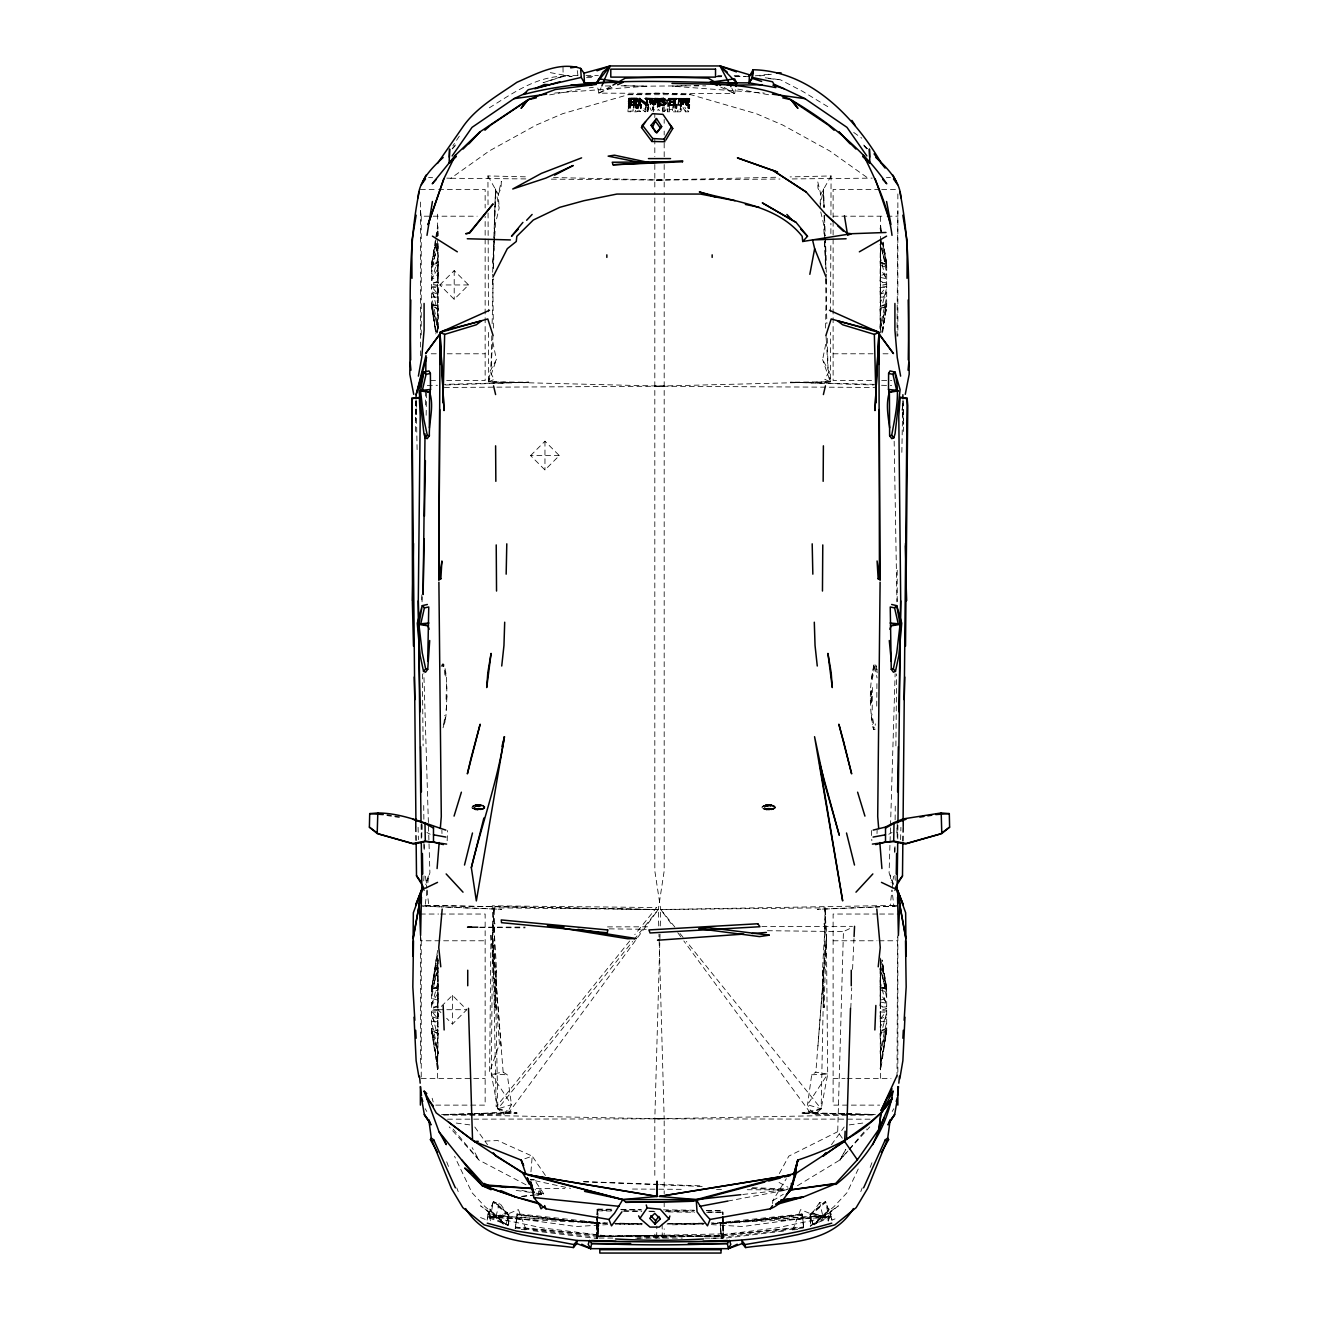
<?xml version="1.0" encoding="UTF-8"?>
<svg xmlns="http://www.w3.org/2000/svg" width="1319" height="1319" viewBox="0 0 1319 1319"><rect width="100%" height="100%" fill="white"/><g stroke="black" fill="none" stroke-linecap="round" stroke-linejoin="round"><path stroke-width="0.75" stroke-dasharray="5 3.75" d="M826.024 335.603L826.337 341.225L822.611 359.576L829.041 371.48L830.311 381.801L790.312 382.246L818.209 382.889L830.311 381.801L830.492 332.404M830.574 311.812L830.838 241.822M830.871 233.578L830.904 223.29M830.937 215.046L831.069 175.938L790.081 176.911M825.084 907.835L826.403 937.281L824.012 1007.535C819.478 974.56 825.925 940.612 825.084 907.835L826.403 937.281L827.705 1074.095L821.16 1108.867L814.944 1114.374L810.311 1110.186L807.525 1104.695L811.696 1074.787L815.851 1072.199L827.705 1074.095L807.525 1104.695L821.16 1108.867L825.084 907.835L660.72 909.533L654.818 870.903L654.818 192.492M493.916 907.835L492.597 937.281L494.988 1007.535C499.522 974.56 493.075 940.612 493.916 907.835L497.84 1108.867L511.475 1104.695L491.295 1074.095L503.149 1072.199L507.304 1074.787L511.475 1104.695L508.689 1110.186L504.056 1114.374L497.84 1108.867L491.295 1074.095L492.597 937.281L493.916 907.835L658.28 909.533L664.182 870.903L664.182 192.492M894.793 852.766L894.876 844.556M895.123 819.89L895.271 805.497M895.881 745.878L896.623 673.943M902.872 841.126L903.02 826.799M425.377 404.966L425.559 390.539M871.397 830.525L871.843 840.747M897.761 838.917L897.926 824.556M656.697 1237.502L656.846 1225.978M880.597 242.432L880.103 275.605L886.698 273.841L880.977 242.432M880.367 243.999L880.103 262.267L886.698 264.443L886.698 306.041L882.444 333.905M880.449 962.474L880.103 986.843L886.698 989.019L886.698 1030.617L880.63 1070.418L880.103 968.13M880.63 965.063L880.103 1000.181L886.698 998.434L880.63 965.063L880.103 968.459M437.826 328.761L438.139 309.009L431.544 306.041L431.544 264.443L437.628 225.813L438.139 229.028M896.92 832.948L897.052 824.738M903.02 841.027L903.235 826.667M415.469 431.461L415.996 400.844M422.064 601.843L422.179 595.677M426.152 415.271L426.565 390.539M680.934 108.521L680.241 109.873L680.274 108.207M901.85 452.368L902.79 400.894M870.985 703.291L871.232 690.81M415.98 400.646L415.567 420.382L416.722 404.949M628.025 109.609L627.992 111.736L636.483 111.868L635.379 110.285M437.628 311.333L438.139 287.344L431.544 287.707L437.628 311.333L438.139 309.091M437.628 1035.926L438.139 1011.937L431.544 1012.283L437.628 1035.926L438.139 1033.667M613.5 1236.661L597.243 1236.744L598.15 1209.078L612.445 1209.243M880.63 258.755L880.103 282.662L886.698 282.266L880.63 258.755L880.103 263.009M880.63 983.331L880.103 1007.238L886.698 1006.859L880.63 983.331L880.103 987.601M612.791 1238.079L596.435 1238.079L596.93 1216.662M596.979 1214.717L597.523 1210.397L611.884 1210.611M894.859 851.629L895.057 843.402M491.806 335.817L490.981 368.446L492.976 335.603M492.119 323.584L493.257 278.721M493.52 268.532L495.548 189.013L499.176 208.006L495.449 223.669L494.724 237.552M900.597 839.659L900.91 827.31M660.028 934.165L654.818 1118.825L654.818 1177.916M660.258 925.954L660.72 909.533L895.7 905.395L890.193 905.724L891.974 889.995M842.33 1138.215L837.713 1131.686L843.435 931.593L852.701 927.208M877.02 833.575L877.102 830.212M492.663 284.179L492.844 278.095M493.158 267.971L495.548 189.013L492.663 272.275M890.473 827.821L889.088 872.865L892.765 883.136M890.523 825.645L895.139 673.729M446.102 699.317L446.168 694.338M446.91 696.91L445.888 716.514L442.64 729.473M533.321 1230.825L597.639 1238.607L598.678 1223.735L517.196 1214.733L515.218 1228.632L517.328 1213.76L598.842 1222.581L597.804 1236.051L721.196 1236.051L803.568 1227.099L802.381 1214.008L720.158 1222.581L721.196 1236.051M494.988 1007.535L496.406 970.059M824.045 923.432L826.403 937.281L815.851 1072.199M638.281 110.169L637.357 111.736M596.435 1238.079L597.293 1216.332M597.375 1214.354L597.523 1210.397M850.771 1008.277L851.711 987.799M852.569 969.35L853.987 938.617M872.205 709.968L872.42 683.786M876.921 683.621L876.706 709.803M493.388 328.101L492.663 274.253M772.621 1203.571L772.786 1200.686L786.338 1178.691M423.729 880.845L424.075 875.354M437.628 293.956L438.139 285.926L431.544 286.421L437.628 293.956L438.139 290.971M437.628 1018.532L438.139 1010.502L431.544 1010.997L437.628 1018.532L438.139 1015.548M662.748 110.565L663.012 106.641M820.088 204.082L820.748 194.305L817.698 181.544L817.945 188.155L820.748 194.305L831.069 175.938M508.227 1225.236L508.953 1214.667L493.57 1201.378L508.986 1214.321L506.232 1223.933L508.227 1225.236L490.14 1218.278L488.145 1216.217L493.372 1201.576L490.14 1218.278M826.403 937.281L817.945 1045.934M444.915 722.466L445.525 713.942M669.59 106.015L669.211 111.109L672.41 111.109L672.641 110.038L672.608 109.032L668.881 110.021M871.134 702.813L871.331 692.228M446.185 709.968L446.679 703.983M530.947 1171.833L532.216 1156.12L497.791 1140.572L482.16 1141.166M648.239 106.625L647.794 111.736L648.239 106.526L647.794 111.736L645.073 111.769L643.012 110.136M597.639 1238.607L598.842 1224.081L516.487 1214.98M678.114 110.054L677.125 111.868L680.67 111.769L680.95 108.389M648.239 106.344L647.794 111.324L646.673 106.493M492.663 262.349L494.526 241.525M597.804 1236.051L515.432 1227.099L517.328 1213.76M653.284 110.071L653.614 106.575M646.92 111.01L647.25 107.779M674.883 110.071L676.218 111.868L667.398 111.752L667.628 109.625L668.98 110.681M680.241 109.873L680.571 106.592M443.827 724.494L444.816 715.31M652.476 110.071L652.856 106.575M437.628 331.316L438.139 326.601L431.544 297.088L438.139 297.088M437.628 1055.892L438.139 1051.194L431.544 1021.664L438.139 1021.681M645.073 111.769L645.65 106.608L645.486 109.658L643.936 108.653M892.188 888.033L893.524 876.228M426.944 890.605L425.114 906.219L422.509 906.021L501.715 909.319L441.552 907.01M427.851 882.807L428.757 875.008L425.443 884.439M871.727 678.279L874.134 664.1L875.536 664.1L876.212 666.672M488.508 332.404L488.689 381.801L528.688 382.246L500.791 382.889L488.689 381.801L489.959 371.48L496.389 359.576L492.663 341.225M688.798 111.785L685.517 111.818L685.962 108.389M515.432 1227.099L597.837 1234.963M645.486 109.658L645.947 106.476M657.917 110.598L658.115 109.345L659.681 110.433M872.123 679.73L874.81 666.672L874.134 664.1C869.172 685.319 869.122 708.171 873.607 729.473L875.008 729.473L875.288 723.851M897.002 336.312L897.86 210.479M897.002 1077.293L897.579 936.968M667.398 111.752L667.925 108.339M437.628 1069.61L438.139 1066.263L431.544 1029.76L438.139 1030.733L431.544 1028.49L438.139 1053.634L431.544 1028.49M438.139 958.897L437.628 1070.418L431.544 1030.617L431.544 989.019L437.628 950.307M438.139 988.096L431.544 989.052L436.985 954.461M447.157 840.747L447.603 830.525M880.103 229.028L880.63 225.813M480.512 1217.536L487.09 1220.124L488.591 1211.188L491.064 1220.8M503.149 1072.199L492.597 937.281L494.955 923.432M662.88 1238.277L663.408 1235.211L609.774 1236.299L542.769 1227.973L499.588 1218.97L484.897 1206.506L471.938 1192.64L454.544 1156.301M882.197 332.174L886.698 306.041L880.103 308.728M880.103 1068.819L886.698 1030.617L880.103 1033.305M871.265 701.411L871.397 694.338M881.966 332.932L886.698 306.041L880.103 309.009L880.433 328.761M436.193 238.673L431.544 264.443L438.139 263.52M436.556 236.695L437.628 230.743M437.793 962.474L438.139 986.843L431.544 989.019L437.628 955.319M881.933 331.547L886.698 305.184L880.103 306.14L886.698 303.898L880.63 328.332M436.919 244.411L431.544 273.841L438.139 275.605L437.875 243.999M437.628 965.063L431.544 998.434L438.139 1000.181L437.628 965.063L438.139 968.459M828.546 1221.097L830.409 1211.188L831.91 1220.124L838.488 1217.536M597.804 88.043L598.81 93.154L734.65 93.583L735.672 88.241M819.824 208.006L823.452 189.013L824.177 207.347M662.995 107.647L662.336 111.093L664.232 109.147L663.49 106.79M435.814 243.158L431.544 264.443L438.139 262.267M437.364 235.409L438.139 231.534M438.139 986.596L431.544 989.019L437.76 958.056M901.932 410.176L903.614 402.246M537.954 1195.674L539.52 1188.287L541.548 1195.509M880.63 278.606L880.103 280.898L886.698 284.294L880.103 285.3M880.63 1003.182L880.103 1005.474L886.698 1008.87L880.103 1009.876M436.391 243.273L431.544 264.476L438.139 262.003M431.544 989.052L438.139 960.15M680.67 111.769L680.851 111.027A18.977 14.146 0.2 0 0 681.89 109.065M496.01 1216.58L499.357 1202.516L493.322 1202.318L508.689 1215.442L505.935 1224.609L493.421 1214.865L508.722 1226.357L508.639 1215.788L499.357 1202.516M886.698 1028.49L880.103 1053.634L886.698 1028.49L880.103 1030.733L886.698 1029.76L880.103 1066.263L880.63 1069.61M437.628 258.755L431.544 282.266L438.139 282.662L437.628 258.755L438.139 263.009M437.628 983.331L431.544 1006.859L438.139 1007.238L437.628 983.331L438.139 987.601M880.63 311.333L886.698 287.707L880.103 287.344L880.63 311.333L880.103 309.091M827.936 1220.8L830.409 1211.188L831.25 1216.81L781.425 1220.306M880.63 1035.926L886.698 1012.283L880.103 1011.937L880.63 1035.926L880.103 1033.667M886.698 303.898L880.103 329.058L880.63 225.73L881.537 231.534L880.63 225.73L880.531 231.814L880.63 214.156M431.544 267.378L438.139 244.378L431.544 267.378L438.139 265.284M431.544 991.954L438.139 968.97L431.544 991.954L438.139 989.86M487.09 1220.124L487.997 1216.893L496.092 1216.893L489.794 1209.028L504.946 1224.79M880.63 300.864L880.103 302.595L886.698 291.961L880.103 294.203M880.63 1025.44L880.103 1027.171L886.698 1016.553L880.103 1018.779M871.101 690.299L871.364 699.317M444.404 387.456L664.182 386.203L488.689 381.801L496.389 359.576M493.57 1201.378L488.145 1216.217L506.232 1223.933M426.235 883.136L429.912 872.865L423.861 673.729M792.735 1230.132L800.584 1209.622L819.214 1217.239L816.527 1223.834M860.779 1191.618L862.23 1187.891M870.161 1167.364L872.321 1161.775M478.813 805.414L483.908 806.074L479.737 806.305L475.664 804.804L474.345 807.047L480.957 804.804L484.914 806.882A6.925 2.259 0 0 0 483.908 806.074L477.099 805.002L472.713 806.074A6.925 2.259 0 0 0 472.713 808.547L479.737 810.014L484.914 807.739A6.925 2.259 0 0 1 483.908 808.547L474.856 809.52L472.202 806.255L475.664 804.804L480.957 804.804L483.496 805.546L472.713 806.074L479.242 804.887L483.496 806.601L484.419 808.366M775.325 807.739L772.67 809.536L767.279 810.014L763.536 809.075L762.596 807.492L765.251 805.101L773.89 805.546L768.713 804.524L763.107 806.074A6.925 2.259 0 0 0 763.107 808.547L767.493 809.635L774.319 808.547A6.925 2.259 0 0 0 774.319 806.074L767.493 805.249L764.74 807.047L771.351 804.804L775.325 806.882M611.983 87.285L598.81 93.154L601.085 87.713M858.257 1168.98L847.062 1192.64L834.103 1206.506L819.412 1218.97L776.231 1227.973L709.226 1236.299L654.818 1236.233L654.818 1230.66M459.309 136.187L452.879 145.848M653.119 111.818L654.372 109.428M479.242 804.887L476.884 806.305L474.856 805.81M477.099 809.388L474.345 807.574C477.758 809.157 480.149 811.515 478.302 808.25L483.908 808.547L476.884 810.014L483.496 809.075L472.713 808.547L478.302 809.833M769.208 805.414L774.319 806.074L770.148 806.305L767.279 804.606L770.148 804.606L767.279 806.305L763.107 806.074L765.251 805.81M768.713 809.833L765.251 808.811L764.74 807.574C768.153 809.157 770.56 811.515 768.713 808.25L774.319 808.547L767.279 810.014L773.89 809.075L767.493 809.388L762.596 807.129L763.536 805.546L768.713 804.788M829.041 371.48L824.837 379.41L830.311 381.801L822.611 359.576M441.107 666.507L442.376 664.1L443.58 664.1L444.783 666.672L446.449 677.323L446.976 696.976M442.31 666.507L443.58 664.1L445.344 678.279M779.315 1173.58L788.828 1156.12L837.713 1131.686M797.451 1185.732L839.741 1160.093L845.825 1149.377L839.972 1160.093L847.903 1150.778M892.205 1111.472L893.804 1108.702M819.643 1202.516L810.361 1215.788L810.278 1226.357L825.579 1214.865L813.065 1224.609L810.311 1215.442L825.678 1202.318L819.643 1202.516L822.99 1216.58M831.465 1144.744L844.193 1127.02M658.742 925.954L658.28 909.533L423.3 905.395L658.28 909.533L508.689 1112.807L474.115 1113.681M652.872 109.114L653.894 107.762L652.443 107.812L653.202 109.065M831.91 1220.124L831.003 1216.893L822.908 1216.893L829.206 1209.028L814.054 1224.79M629.658 941.024L496.175 1106.872L492.251 905.823L656.615 907.538L634.802 934.643M497.84 1108.867L517.032 1113.071L508.689 1112.807L497.84 1108.867L632.609 941.42M633.895 939.837L658.28 909.533M880.63 293.956L886.698 286.421L880.103 285.926L880.63 293.956L880.103 290.971M482.062 805.447L475.664 804.804M880.63 1018.532L886.698 1010.997L880.103 1010.502L880.63 1018.532L880.103 1015.548M474.56 809.174L478.302 808.25L478.813 809.8M768.202 809.8L763.107 808.547L768.713 808.25L769.208 809.8M849.222 1149.228L866.402 1129.048M452.137 148.75L456.061 144.216M452.335 148.899L455.055 145.881M839.741 1160.093L847.936 1151.025M849.288 1149.525L869.782 1126.888M828.86 1218.278L830.855 1216.217L825.43 1201.378L810.014 1214.321L812.768 1223.933L810.773 1225.236L810.047 1214.667L825.628 1201.576L828.86 1218.278L810.773 1225.236M439.837 284.953L454.198 270.593L468.558 284.953L454.198 299.314L439.837 284.953L468.558 284.953M530.601 455.599L544.961 441.222L559.322 455.599L544.961 469.96L530.601 455.599L559.322 455.599M440.925 1012.58L438.056 1009.711L452.417 995.35L466.778 1009.711L452.417 1024.072L446.679 1018.334M478.302 805.068L476.884 806.305L479.737 806.305L478.302 805.447M478.813 809.207L479.737 808.316L478.302 809.174M771.351 806.107L768.713 805.068L767.279 806.305L770.148 806.305L768.713 805.447M769.208 809.207L770.148 808.316L768.713 809.174M814.285 1224.856L838.439 1205.813L822.908 1216.893M446.795 178.131L450.851 178.263L489.333 150.91L536.19 125.074L562.702 113.681L628.157 94.688L664.182 93.055M489.316 107.828C514.394 92.215 540.196 73.501 571.341 76.551M772.786 1200.686L783.354 1194.272M479.242 809.734L483.496 808.019L484.419 806.255M769.636 805.348L771.351 804.804M769.636 809.734L773.89 808.019L774.814 806.255M598.81 93.154L611.159 86.164M888.792 834.251L892.089 832.47M475.664 806.107L477.379 805.348M471.691 807.739L475.664 809.817L480.957 808.514M766.059 806.107L767.773 805.348M766.059 809.817L771.351 808.514M488.689 381.801L494.163 379.41L489.959 371.48M812.768 1223.933L830.855 1216.217L825.43 1201.378M723.059 1216.712L723.224 1233.842L597.243 1236.744L597.078 1209.507L598.15 1209.078M767.493 805.002L764.971 805.447L768.202 804.821M821.16 1108.867L810.311 1112.807L801.968 1113.071L821.16 1108.867L686.391 941.42M524.863 1158.758L532.216 1156.12L545.555 1175.674M662.567 111.917L665.683 110.582L666.392 107.35M479.621 805.118L480.957 804.804M474.461 1113.747L506.611 1112.032M549.611 94.886L581.151 89.115M727.758 1201.081L785.481 1190.216M477.099 805.002L474.56 805.447L472.202 808.366M479.242 809.272L482.062 809.174M769.636 809.272L772.456 809.174M589.23 87.878L593.286 87.268M759.728 75.974L771.368 74.243M554.788 93.039L647.019 86.164L698.674 85.735M849.222 1124.893L862.741 1123.063M897.2 905.807L875.404 907.109M801.672 1213.76L803.782 1228.632L802.513 1214.98L720.158 1224.081L721.361 1238.607L785.679 1230.825M793.725 1229.852L797.748 1229.357M755.243 75.843L769.142 74.21M521.714 1196.349L541.581 1194.124L535.646 1193.019M721.361 1238.607L721.312 1237.238L803.683 1227.956M742.828 1194.453L787.41 1189.54M721.163 1234.963L803.568 1227.099M521.813 1196.432L533.948 1195.278M535.976 1195.08L544.071 1194.289L534.92 1180.604M474.856 805.101L477.379 804.887M765.251 805.101L768.713 805.068M713.233 1223.752L821.49 1215.838L831.25 1216.81A2185.55 2182.071 0 0 1 711.32 1222.944M896.491 906.021L893.886 906.219L892.056 890.605M723.488 1222.631L821.49 1215.838L821.918 1217.322L811.498 1212.804L821.49 1215.838L742.679 1226.538L711.287 1224.609M607.713 1224.609L576.321 1226.538L497.51 1215.838L487.75 1216.81L488.591 1211.188L490.454 1221.097M873.343 907.208L817.285 909.319L894.463 906.104M811.696 1074.787L827.705 1074.095M427.323 385.61L437.463 385.28M445.575 385L528.688 382.246L444.421 384.357M686.012 85.719L671.981 86.164L764.212 93.039M472.416 1113.813L443.728 1114.703L468.13 1114.225M792.257 178.922L872.205 178.131M886.384 177.702L890.424 177.57M635.758 1238.112L686.605 1236.612M688.633 1236.562L723.208 1235.54L723.026 1216.514M830.311 381.801L654.818 386.203L874.596 387.456M441.568 1114.506L472.087 1113.747M629.872 111.126L633.12 111.06L633.087 109.015M775.737 177.257L654.818 180.126L779.941 179.038M470.158 1114.176L517.032 1113.071L503.133 1112.84M873.326 1114.687L654.818 1118.825L871.546 1119.188M844.539 1113.747L801.968 1113.071L844.77 1114.077M605.322 85.982L611.241 85.9M621.117 85.784L647.019 86.164L622.387 85.768M443.613 1115L504.056 1114.374M769.636 804.887L772.456 805.447M475.664 809.817L477.808 809.8M711.007 1238.228L723.208 1238.112L723.208 1235.54M586.526 77.656L594.754 77.607M716.332 76.766L722.499 76.733M734.864 76.65L745.169 76.568M635.857 1236.579L723.224 1236.183L723.224 1233.842M880.103 297.088L886.698 297.088L880.103 326.601L880.63 331.316M479.885 927.175L525.176 927.076M607.515 926.894L648.684 926.795M761.904 926.532L852.486 926.334M880.103 1021.681L886.698 1021.664L880.103 1051.194L880.63 1055.892M447.454 1119.188L664.182 1118.825L664.182 1193.613M615.561 1224.114L641.875 1224.081M609.774 1236.299L664.182 1236.233L664.182 1228.813M577.771 75.381L565.422 75.381L543.082 82.685L563.147 76.551L562.982 66.049M586.015 75.381L598.348 75.381M717.701 75.381L721.823 75.381M734.155 75.381L740.338 75.381M587.697 76.551L595.875 76.551M716.563 76.551L722.697 76.551M734.98 76.551L749.291 76.551M628.157 94.688L690.843 94.688L756.298 113.681L782.81 125.074L829.667 150.91L868.149 178.263M420.382 189.458L436.573 189.458M438.6 189.458L485.145 189.458L485.145 207.99M879.658 189.458L833.113 189.458L833.113 217.553M881.686 189.458L897.86 189.458M420.382 210.479L421.239 216.201L431.231 216.201M433.226 216.201L477.148 216.201M833.113 216.201L885.033 216.201M887.027 216.201L897.002 216.201M431.231 353.789L437.216 353.789M447.207 353.789L485.145 353.789M833.113 353.789L873.046 353.789M883.021 353.789L889.022 353.789M430.505 380.548L436.573 380.548M446.696 380.548L485.145 380.548L485.145 216.201M871.562 380.548L833.113 380.548L833.113 237.816M881.686 380.548L891.792 380.548M420.382 914.034L438.6 914.034M440.612 914.034L485.145 914.034L485.145 1105.124L434.545 1105.124M877.63 914.034L833.113 914.034L833.113 1105.124L849.304 1105.124M879.658 914.034L897.86 914.034M420.662 936.968L421.239 940.777L485.145 940.777M833.113 940.777L877.036 940.777M879.031 940.777L897.002 940.777M438.056 1009.711L466.778 1009.711M421.239 1078.381L485.145 1078.381M833.113 1078.381L845.083 1078.381M847.078 1078.381L891.017 1078.381M851.316 1105.124L879.658 1105.124M595.512 1222.631L497.51 1215.838L507.502 1212.804L497.082 1217.322L497.51 1215.838L606.212 1223.389M614.407 1223.389L641.05 1223.389M667.694 1223.389L704.593 1223.389M712.788 1223.389L723.043 1223.389M637.324 1238.079L682.319 1238.096M704.808 1238.112L723.208 1238.112L722.746 1216.233M667.002 1224.065L703.439 1224.114M597.556 1235.821L723.224 1236.183L722.796 1216.481M536.239 1188.485L564.911 1188.65M632.51 1189.046L683.72 1189.342M716.497 1189.54L722.647 1189.573M747.23 1189.722L786.157 1189.952M450.851 178.263L526.743 178.922M551.358 179.137L664.182 180.126L553.502 177.504M814.944 1114.374L873.376 1114.984M479.852 927.356L525.044 927.884M609.263 928.856L646.244 929.301M767.427 930.703L843.435 931.593M620.606 1209.342L641.018 1209.589M663.473 1209.853L694.091 1210.215M706.341 1210.364L722.68 1210.562L722.763 1214.502M597.078 1209.507L613.335 1209.688M621.447 1209.787L641.759 1210.034M666.128 1210.331L694.569 1210.661M706.753 1210.809L723.01 1211.007L723.043 1214.815M693.942 85.735L705.78 85.883M624.2 1210.793L640.605 1211.04M648.816 1211.172L657.01 1211.287M665.221 1211.403L693.942 1211.831M708.303 1212.046L722.664 1212.26M611.291 1211.04L597.062 1210.826L597.078 1214.881M623.475 1211.221L641.743 1211.501M649.871 1211.617L655.972 1211.699M668.156 1211.897L694.552 1212.276M706.737 1212.458L722.993 1212.705M443.629 1114.637L664.182 1118.825L658.972 934.165M709.226 1236.299L655.592 1235.211L656.12 1238.277M488.03 204.758L487.931 175.938L528.919 176.911M846.798 1114.126L873.293 1114.753M874.579 384.357L790.312 382.246L873.425 385M844.885 1113.681L810.311 1112.807L683.836 940.942M846.913 1113.747L875.387 1114.456M428.576 177.57L432.616 177.702M846.584 1113.813L873.211 1114.637M881.537 385.28L891.677 385.61M583.773 1181.626L657.802 1184.281M659.863 1184.363L703.043 1185.913M752.391 1187.694L791.466 1189.095M595.957 1223.389L605.767 1223.752M583.526 1181.791L704.28 1186.572M751.352 1188.435L786.157 1189.804M491.295 1074.095L507.304 1074.787M654.818 93.055L690.843 94.688M534.03 1179.862L530.304 1179.697L570.517 1188.353M637.159 111.505L640.49 111.258M439.491 906.911L421.8 905.807M766.059 804.804L767.773 804.887M537.575 1220.306L487.75 1216.81A2185.55 2182.071 0 0 0 607.68 1222.944M765.251 809.52L767.773 809.734M474.856 809.52L477.379 809.734M768.713 78.563L780.37 79.783L802.677 91.39L829.684 107.828M515.317 1227.956L597.688 1237.238M521.252 1229.357L525.275 1229.852M765.284 77.788L780.37 79.783M478.302 804.788L476.884 804.606L477.808 804.821M456.259 1123.063L469.778 1124.893M516.174 1190.414L534.096 1192.904M536.091 1193.184L544.071 1194.289L535.036 1189.54M880.103 263.52L886.698 264.476L883.351 243.158M880.103 988.096L886.698 989.052L882.147 959.985M737.849 89.115L769.389 94.886M438.139 285.3L431.544 284.294L438.139 280.898L437.628 278.606M438.139 1009.876L431.544 1008.87L438.139 1005.474L437.628 1003.182M550.32 72.644L572.281 76.634M764.971 809.174L767.493 809.388M521.763 1190.447L533.667 1192.656M812.389 1112.032L815.867 1112.84M770.016 809.503L771.351 809.817M479.621 809.503L480.957 809.817M683.011 107.482L685.517 111.818M766.059 808.514L768.713 809.553M475.664 808.514L478.302 809.553M688.617 111.34L687.578 110.351M880.103 265.284L886.698 267.378L880.103 244.378L886.698 267.378M880.103 989.86L886.698 991.954L880.103 968.97L886.698 991.954M770.016 805.118L773.89 806.601L774.814 808.366M438.139 294.203L431.544 291.961L438.139 302.595L437.628 300.864M438.139 1018.779L431.544 1016.553L438.139 1027.171L437.628 1025.44M431.544 303.898L438.139 329.058L431.544 303.898L438.139 306.14L431.544 305.184L436.671 333.575M802.513 1214.98L720.322 1223.735L721.312 1237.238M880.103 262.003L886.698 264.443L883.186 242.102M880.103 986.596L886.698 989.019L882.213 960.562M438.139 308.728L431.544 306.041L435.798 333.905M438.139 1033.305L431.544 1030.617L438.139 1068.819M479.242 805.348L480.957 806.107M720.669 87.103L734.65 93.583L731.897 88.406M526.001 1184.792L479.028 1160.093L449.218 1126.888M779.051 1182.451L787.905 1187.199M426.911 832.47L430.208 834.251M769.208 804.821L768.713 806.371L768.202 805.414M478.813 804.821L478.302 806.371L477.808 805.414M724.082 87.417L734.65 93.583M853.706 132.444L861.785 138.165M496.092 1216.893L480.561 1205.813L504.715 1224.856M768.202 809.207L767.279 808.316L767.773 809.272M477.808 809.207L476.884 808.316L477.379 809.272M639.435 110.582L640.523 111.67M863.945 145.881L866.665 148.899M453.109 1129.048L479.028 1160.093L472.153 1147.596M674.85 927.076L660.72 909.533L672.888 926.053M679.977 933.456L685.105 939.837M677.752 932.665L682.615 939.276M474.807 1127.02L487.535 1144.744M425.196 1108.702L426.795 1111.472M487.931 175.938L498.252 194.305L499.176 208.006M684.907 107.284L685.6 108.636M649.954 107.762L651.405 110.664M442.376 664.1L443.58 666.672M502.473 1223.834L499.786 1217.239L518.416 1209.622L526.265 1230.132M446.679 1161.775L448.839 1167.364M456.77 1187.891L458.221 1191.618M893.557 884.439L890.243 875.008L891.149 882.807M432.154 1098.249L433.176 1101.909M872.931 726.901L873.607 729.473L874.316 727.066L871.843 713.942M876.97 669.739L875.536 664.1L874.81 666.507L877.069 677.933M820.748 211.914L823.551 223.669L824.161 235.573M880.993 239.431L886.698 264.476L882.774 242.63M880.103 960.15L886.698 989.052L882.048 963.249M415.386 402.246L417.068 410.176M882.427 243.158L886.698 264.443M880.498 958.056L886.698 989.019M436.276 332.932L431.544 306.041L436.061 332.174M577.26 70.583L578.019 75.941M425.476 876.228L426.812 888.033M427.026 889.995L428.807 905.724M876.789 669.079L877.151 672.756M871.43 715.31L872.354 724.494M824.474 241.525L826.337 272.275M492.597 937.281L501.055 1045.934M902.278 404.949L903.499 424.487M894.925 875.354L895.271 880.845M826.337 341.225L828.019 368.446L827.194 335.817M825.612 328.101L826.337 274.253M446.564 683.786L446.877 689.821M445.641 671.256L446.02 679.73M824.573 217.536L825.298 235.87M825.381 237.898L826.337 262.349M822.594 970.059L824.012 1007.535M824.243 215.327L824.87 235.573M824.919 237.601L825.842 267.971M826.156 278.095L826.337 284.179M441.898 830.212L441.98 833.575M824.128 215.525L824.754 239.992M824.804 242.02L825.48 268.532M825.743 278.721L826.881 323.584M418.09 827.31L418.403 839.659M423.943 843.402L424.141 851.629M903.02 400.646L903.433 420.382M903.004 400.844L903.531 431.461M894.167 441.206L896.936 601.843M416.21 400.894L417.15 452.368M421.948 824.738L422.08 832.948M662.122 1224.065L662.303 1237.502M437.776 235.87L437.628 225.73L438.139 235.606M415.765 826.667L415.98 841.027M421.074 824.556L421.239 838.917M422.377 673.943L423.119 745.878M423.729 805.497L423.877 819.89M424.124 844.556L424.207 852.766M415.98 826.799L416.128 841.126M488.063 212.986L488.426 311.812M597.078 1216.926L597.111 1237.222M897.86 193.942L897.86 336.114M897.86 935.814L897.86 1073.633M897.2 570.253L897.2 603.096M897.2 823.501L897.2 839.873M880.63 240.47L880.63 333.262M880.63 959.49L880.63 1080.426M833.113 221.279L833.113 234.996M664.182 106.691L664.182 111.983M664.182 119.468L664.182 123.277M664.182 131.092L664.182 135.033M664.182 142.93L664.182 156.664M664.182 164.496L664.182 190.431M664.182 1203.01L664.182 1206.753M654.818 113.747L654.818 117.556M654.818 138.99L654.818 156.664M654.818 164.496L654.818 190.431M544.961 441.222L544.961 469.96M454.198 270.593L454.198 299.314M452.417 995.35L452.417 1024.072M438.139 243.553L438.139 330.541M437.628 214.156L437.628 236.579M437.628 240.47L437.628 333.262M437.628 959.49L437.628 1080.426M421.8 594.885L421.8 603.096M421.8 823.501L421.8 839.873M421.239 216.201L421.239 336.312M421.239 940.777L421.239 1077.293M420.382 202.054L420.382 356.822M420.382 935.814L420.382 1065.851M703.192 1223.125A2185.55 2182.071 0 0 1 668.651 1223.537M642.221 1223.504A2185.55 2182.071 0 0 1 615.808 1223.125M802.381 1214.008A944.388 944.371 0 0 1 711.815 1223.422M703.637 1223.834A944.388 944.371 0 0 1 668.749 1224.823M642.04 1224.708A944.388 944.371 0 0 1 615.363 1223.834M607.185 1223.422A944.388 944.371 0 0 1 516.619 1214.008M490.948 935.27L489.629 1072.1L499.406 1043.923L490.948 935.27M438.139 1033.585L437.628 1065.208L431.544 1030.617L438.139 1033.585M501.302 181.544L501.055 188.155L498.252 194.305L501.302 181.544M880.63 269.142L880.103 277.369L886.698 278.754L880.63 269.142M880.63 993.718L880.103 1001.945L886.698 1003.33L880.63 993.718M886.698 1030.617L880.63 1065.208L880.103 1033.585L886.698 1030.617M437.628 269.142L431.544 278.754L438.139 277.369L437.628 269.142M437.628 993.718L431.544 1003.33L438.139 1001.945L437.628 993.718M534.426 1179.845L530.304 1179.697L534.409 1179.862M867.259 148.635L862.956 144.216L867.226 148.651M823.996 207.231L823.452 189.013L823.913 207.363"/><path stroke-width="1.5" d="M424.091 303.452L424.091 330.03L421.75 357.515L418.387 376.129M908.28 359.955C908.824 303.766 911.116 246.768 899.838 191.733M905.279 394.315L909.203 374.167L908.197 299.924M489.514 310.262L440.035 332.454L438.831 579.915L440.843 578.81L441.914 560.987L439.557 576.964L440.843 578.81M889.633 435.765L889.402 392.304L888.495 389.484L888.61 373.425L890.012 370.919L895.123 372.123L900.102 389.633L895.057 433.737L893.837 437.826L891.792 438.666L889.633 435.765L891.693 435.319L893.837 437.826M891.265 669.31L890.243 606.971L894.595 607.911L898.239 623.788L900.086 624.431L896.722 653.004L893.326 668.865L895.469 671.371L893.425 672.212L891.265 669.31L893.326 668.865M438.831 579.915L439.722 409.566M439.969 364.407L440.035 332.454L487.799 318.951L493.125 335.57M823.155 481.32L823.386 445.822M905.51 646.129L907.785 405.576L907.109 398.239L900.25 397.233L898.783 415.897L900.712 600.887L897.959 822.512M412.929 956.143L413.342 912.781L422.855 886.945L415.749 904.818L421.8 889.154M880.103 582.207L877.712 816.494L878.685 828.513M896.046 886.335L902.493 875.931L902.839 843.171M903.086 820.649L907.109 398.239M425.031 433.803L423.119 594.506L424.058 538.877M425.773 371.991L425.971 355.52L416.112 394.711L416.029 398.8M894.793 890.111L897.134 888.165L897.695 843.022M907.027 278.325L907.208 241.492L902.839 215.162M669.97 100.821L669.937 103.113C671.717 101.695 669.574 99.568 670.596 102.602M896.244 874.019L896.59 853.475M897.596 791.878L898.338 746.686M898.899 711.782L900.069 639.913M900.217 631.686L900.712 600.887M413.49 646.129L412.385 602.898L413.507 543.461M424.438 516.207L425.377 460.595M506.166 574.161L506.793 543.824M665.221 102.585L663.589 98.562L667.101 100.838L667.101 102.552C665.897 105.025 658.939 106.707 659.071 103.047L661.396 104.91L664.149 104.663L665.221 102.585L665.221 104.267L663.144 104.696L659.005 104.036L659.978 103.311L659.714 106.575M822.776 544.928L822.462 591.044M413.49 940.76L412.831 986.975L414.842 1020.296M636.83 101.843L637.11 98.579L636.022 99.106L635.923 104.877L629.163 104.877L628.586 108.306M676.581 98.661L668.749 98.694L668.156 100.425L676.581 98.661L675.328 99.238L675.064 107.878M442.953 402.74L444.651 334.383L440.035 332.454L444.025 410.473L440.035 332.454M681.296 105.124L682.121 98.727L680.901 99.172L680.571 106.592M904.158 699.664L904.735 677.01M429.334 427.851L429.598 392.304L430.505 389.484L430.39 373.425L428.988 370.919L423.877 372.123L418.898 389.633L423.943 433.737L425.163 437.826L427.208 438.666L429.367 435.765C428.774 421.355 434.446 406.367 429.598 392.304L420.547 390.886L423.877 372.123M427.702 661.396L428.757 606.971L424.405 607.911L420.761 623.788L418.914 624.431L422.278 653.004L425.674 668.865L423.531 671.371L425.575 672.212L427.735 669.31L429.714 640.506M496.538 591.044L496.224 544.928M634.142 103.459L634.076 104.877L634.142 98.562M949.614 827.161L941.799 833.509L906.301 843.5L893.705 841.11L894.018 822.611L903.218 818.901L941.189 812.966L949.301 813.625L949.614 827.161L940.315 834.02L905.147 844.028L893.425 841.637L885.511 842.017L875.602 844.605M410.803 299.924L409.797 374.167L413.721 394.315M504.699 622.205L503.957 645.502L501.731 666.013M651.685 103.014L651.965 98.81L653.169 98.727L645.403 98.546L653.169 98.727L649.987 99.172L649.492 102.536M449.317 157.159L449.598 148.981L449.119 163.292L456.193 156.582M668.156 100.425L668.749 98.694L672.179 98.876M668.469 104.185L668.502 103.311L669.97 104.745L676.598 104.992L668.436 104.926L669.722 104.316M825.678 1152.79L823.353 1156.005L846.485 1139.303L850.508 1008.293M650.465 104.382L650.992 101.002L654.999 100.722L655.362 104.316L655.823 98.859C661.808 98.76 651.965 98.364 655.823 98.859L653.779 104.828L649.954 98.892L651.965 99.073L653.779 104.828L654.999 100.722L657.983 98.579L657.736 101.843M874.86 1029.958L875.849 1005.474M630.367 104.003L630.729 100.772L630.977 105.569M825.875 335.57L831.201 318.951L878.965 332.454L874.975 410.473L878.965 332.454L829.486 310.262M652.592 104.382L652.74 100.953L651.932 99.716L650.992 101.002L651.932 99.716M676.383 108.29L676.532 104.712L675.114 104.992L675.394 103.393M673.613 100.376L673.696 104.992L673.646 98.711M790.246 1175.147L659.418 1196.415L696.218 1199.598L704.544 1213.348L710.034 1219.448L770.28 1208.814C786.042 1202.433 791.054 1187.298 796.363 1172.937L792.983 1174.487L796.115 1170.81L792.884 1184.396L789.718 1189.969L835.685 1183.456L857.366 1159.813L844.655 1141.463L845.116 1131.224M854.069 936.572L854.547 926.317M446.63 844.094L425.295 841.11L412.699 843.5L377.201 833.509L377.811 812.966L369.699 813.625L369.386 827.161L378.685 834.02L413.853 844.028L425.575 841.637L433.489 842.017L443.398 844.605M688.056 102.503L688.469 98.958L686.226 98.711L685.732 102.107L686.226 98.711L689.375 98.711L689.128 102.025M902.493 875.931L897.926 881.768M617.622 84.762L623.277 82.24L584.416 82.85L581.25 77.409L528.276 89.708L523.577 94.49C597.161 74.985 673.828 83.13 749.044 82.85L752.226 77.409L772.555 81.811L775.852 87.582L749.044 82.85L749.439 74.787L719.976 65.95L610.202 65.95L584.02 73.155L580.64 68.407C558.827 61.317 536.569 73.815 516.916 82.289C498.219 95.199 477.099 107.02 463.661 125.734L437.512 163.408M902.888 1038.251L903.317 1030.271M904.949 1017.213L902.872 1060.74L899.772 1078.909M412.534 600.887L411.891 398.239L415.914 820.649M630.63 103.03L635.989 101.645L634.109 101.612L633.582 105.586M687.067 104.58L687.479 99.156L689.375 98.711L689.013 101.959M675.394 101.711L670.876 101.744L669.937 103.113L670.316 100.903M670.003 102.519L670.349 98.628M636.747 108.24L637.011 104.613L630.449 104.844L629.13 103.228L628.586 106.41M663.16 98.941L662.88 102.536L663.589 98.562L659.022 99.354L658 105.85M689.062 108.29L689.326 104.795L686.424 104.959L683.836 98.661L688.205 103.723L687.99 107.845M640.787 108.273L639.303 98.529L646.409 103.278L647.299 98.793L646.409 103.278M879.031 364.407L878.965 332.454L874.349 334.383L842.726 324.787L837.351 320.814L876.756 331.053M437.084 868.561L439.178 842.528M440.315 828.513L441.288 816.494L438.897 582.207M636.747 107.845L637.011 104.613L635.923 104.877L637.011 104.613M680.637 102.536L680.901 99.172L678.213 98.694L680.901 99.172M640.77 108.059L641.05 104.877L639.253 104.316L637.687 108.174M676.268 107.911L676.532 104.712M749.044 82.85L752.226 78.365L753.083 69.742C810.212 70.88 854.316 116.929 881.488 163.408M749.439 74.787L749.291 76.551L753.083 69.742L752.226 78.365L761.624 81.432M835.916 1184.478C865.165 1161.462 887.341 1128.273 892.979 1091.176L888.066 1096.831M442.195 909.071L438.749 947.471L440.777 966.794M635.709 107.861L635.956 103.541M630.152 107.993L630.449 104.844M898.833 1083.163L899.476 1076.172M635.692 102.536L636.022 99.106L629.081 98.562L628.569 101.761M426.993 235.359L432.418 201.51M639.929 103.871L640.473 99.189M687.875 102.602L688.205 99.337L686.226 98.711M908.049 370.227L908.824 362.329M683.011 104.053L684.61 99.271L680.555 104.943L678.213 104.992L679.071 99.222L679.071 101.662M630.564 102.272L630.927 98.793L629.905 98.595L628.586 103.822M657.587 102.239L657.983 98.579M878.223 966.794L880.251 947.471L876.805 909.071M904.158 1020.296L906.169 986.975L905.51 940.76M418.074 197.817C418.881 180.95 431.461 168.255 443.168 157.472M897.53 1095.693L898.503 1086.642M628.8 106.361L629.081 98.562L629.806 99.716L630.927 98.793L630.482 102.519L630.927 98.793M655.362 104.349L655.741 100.854L650.927 100.788L652.311 100.178M661.94 101.25L658.263 101.283L657.653 106.773L658.263 101.283L661.973 101.53L658.296 101.497L661.94 101.25L659.055 100.871L659.022 99.354L660.737 100.92L659.022 99.354M684.182 101.893L684.545 98.661L683.242 104.053L683.803 100.706L681.939 101.975L681.247 105.009L680.868 101.744M688.963 108.059L689.326 104.795L686.424 104.959M669.838 102.734L670.233 99.222M416.161 215.162L411.792 241.492L411.973 278.325M656.45 102.321L656.846 98.612M862.807 156.582L869.88 163.292L869.402 148.981L869.683 157.159M897.266 1099.568L894.661 1114.571L888 1124.86L890.226 1119.567L887.72 1138L888.61 1139.616L881.405 1152.592M636.681 102.025L637.11 98.579L630.795 98.562L637.11 98.579M637.786 108.29L638.215 104.844L641.05 104.877M664.512 99.898L664.644 98.843L663.061 98.562M681.709 101.926L682.121 98.727L678.213 98.694M421.041 822.512L418.288 600.887L420.217 415.897L419.36 397.514L411.891 398.239M663.061 102.684L663.523 99.222L664.644 98.843M688.007 102.42L688.469 98.958M465.607 1208.583C488.162 1245.515 536.025 1242.086 573.402 1247.56L576.782 1243.57L577.194 1240.487L616.039 1241.377A1263.586 851.283 0 0 0 702.961 1241.377C746.472 1241.937 789.966 1235.178 831.728 1223.175M654.554 103.937L654.999 100.722L656.846 98.843L654.62 98.579M668.073 106.476L668.502 103.311L669.97 104.976M669.953 102.536L670.481 98.843L668.684 100.425M786.602 1194.618L791.466 1189.095L793.989 1176.466M687.018 102.552L687.479 99.156M638.594 103.393L639.303 98.529M633.615 107.845L634.109 104.646M658.593 106.196L659.071 103.047M658.296 105.685L659.055 100.871M680.769 106.608L681.939 101.975L683.341 100.706L684.347 101.547M683.324 101.893L683.836 98.661L682.813 101.728M633.549 102.453L634.109 99.073M501.929 746.62L504.435 736.694L476.34 900.91L471.345 867.622L483.875 818.027M655.032 1224.114L655.609 1220.718L658.824 1216.415L660.291 1219.02L655.032 1224.114L649.739 1218.294L654.785 1213.348L660.291 1219.02M576.782 1243.57L590.665 1248.664L591.588 1243.537L589.544 1240.404L588.192 1244.361L590.665 1248.664L728.335 1248.664L742.218 1243.57L745.598 1247.56C782.975 1242.086 830.838 1245.515 853.393 1208.583M421.8 890.259L413.127 938.617L419.986 900.745M420.712 896.755L421.8 890.787M809.833 274.319L814.647 248.664L812.537 239.926L802.727 241.492L802.166 236.282C777.419 205.17 734.996 201.889 699.317 191.947L716.233 197.207M657.637 104.564L658.263 101.283M504.435 736.694C497.461 781.326 482.029 823.897 471.345 867.622M736.002 86.46L736.678 82.916L734.65 78.876L710.199 82.24L717.19 85.488M673.036 107.944L673.646 104.762M652.542 127.267L656.499 118.529L661.66 126.575L656.813 132.922L655.576 132.131L651.141 125.256L656.499 118.529M630.07 104.036L630.729 100.772M573.402 1247.56L574.012 1244.575L577.194 1240.487L516.339 1231.006L487.272 1223.175M423.531 671.371L420.151 655.494L417.266 623.178L422.245 605.668L418.914 624.431L427.966 625.849L429.087 629.278M654.29 104.053L655.592 101.035M794.681 1174.487L797.814 1160.077C833.608 1148.107 870.985 1130.795 892.353 1098.249L878.817 1129.46L881.01 1112.906L892.353 1098.249L884.604 1107.465M790.328 1189.969L786.371 1194.618L791.466 1189.095L792.735 1183.291M794.846 1173.613L797.814 1160.077L794.269 1174.487L844.655 1141.463M891.693 435.319C895.469 414.512 900.795 392.782 894.546 372.123L895.123 372.123M682.484 161.759L682.681 160.852L613.088 164.776L612.23 162.237L682.484 161.759L613.088 164.776M424.454 372.123L426.037 374.365L422.393 390.243L420.547 390.886L423.91 419.458L427.307 435.319L425.163 437.826M823.386 394.562L825.447 385.84M464.502 865.033L472.482 832.998M654.142 104.069L654.999 100.722L654.916 102.635L653.532 102.684M419.162 191.733C407.884 246.768 410.176 303.766 410.72 359.955M671.47 126.739L664.034 139.187L664.891 141.743L651.883 141.479L652.674 138.528L642.435 125.157L652.41 113.698L662.929 114.341L672.739 128.52L665.864 140.078M793.758 1175.031L797.814 1160.077L793.626 1174.487M896.228 1101.431L897.332 1097.507M416.112 394.711L426.614 357.482M638.61 1215.854L639.946 1218.377L649.987 1227.082L659.187 1227.099L668.98 1219.003L669.854 1216.019M895.469 671.371L898.849 655.494L901.734 623.178L896.755 605.668L891.644 604.465M454.066 816.115L461.386 792.191M889.913 629.278L891.034 625.849L900.086 624.431L896.755 605.668M443.778 178.955L428.032 224.56L443.778 178.955L455.484 155.114L479.902 131.916L528.045 99.733L555.365 89.478L596.435 84.416M884.307 1105.569L885.577 1101.909M660.704 100.228L661.198 98.81L663.589 98.562L660.77 98.595L663.523 99.222M710.034 1219.448L707.495 1225.879L697.042 1211.782L696.218 1199.598L796.363 1172.937M888.61 1139.616L886.698 1141.281L867.556 1188.534L856.146 1207.66L834.894 1224.856L797.962 1234.6L766.323 1240.998L744.988 1244.575L741.806 1240.487L742.218 1243.57M651.883 141.479L641.496 127.498L642.435 125.157M601.86 85.9L610.202 65.95L597.062 70.797M872.766 1144.628L884.208 1117.787M863.632 1187.809L885.23 1139.913L887.72 1138M897.2 1075.183L880.977 1110.598L892.04 1088.785M422.575 182.253L425.988 175.147M663.276 104.976L664.149 104.663M596.782 82.916L602.816 72.215L610.202 65.95L596.782 82.916L598.81 78.876L623.277 82.24M492.91 277.089L507.32 248.664L516.273 241.492L516.834 236.282L533.338 219.993L559.751 207.33L583.971 200.702L616.913 194.058L700.455 194.058L735.029 200.702M881.751 1112.906L892.979 1091.176M437.595 1152.592L430.39 1139.616L431.28 1138L428.774 1119.567L431 1124.86L424.339 1114.571L421.734 1099.568M530.7 1181.676L533.799 1197.537L538.779 1203.703L545.967 1208.814L608.966 1219.448L614.456 1213.348L622.782 1199.598L657.34 1196.415L657.027 1181.164L656.648 1196.415L528.029 1174.833L657.34 1196.415M728.335 1248.664L730.808 1244.361L729.456 1240.404L727.412 1243.537L728.335 1248.664L737.255 1244.229M949.301 813.625L935.732 814.581M770.28 1208.814L772.489 1205.566M639.946 1218.377L647.151 1207.94L646.244 1204.989M452.153 155.955L472.021 127.366L513.998 98.661L526.149 92.907M889.665 427.851C888.066 416.243 885.709 403.663 889.402 392.304L898.453 390.886L896.607 390.243L892.963 374.365L894.546 372.123M894.595 607.911L896.178 605.668M889.435 1122.007L894.661 1114.571L889.583 1121.809M879.278 409.566L880.169 579.915L878.157 578.81L879.443 576.964L878.965 332.454M857.366 1159.813L879.048 1129.048L881.01 1112.906L870.474 1122.024L846.485 1139.303M421.42 184.627L425.526 178.939M641.496 127.498L645.601 121.826M440.134 333.625L425.542 353.591L441.041 332.652M786.816 1194.618L790.246 1189.969L835.57 1183.803L803.255 1197.025L776.33 1204.494M884.835 1107.795L892.353 1098.249M455.484 155.114L432.253 183.786L436.325 179.335M522.901 222.4L511.492 236.299L518.367 229.028M660.77 99.337L659.879 98.843M621.958 1211.782L611.488 1225.879L608.966 1219.448M661.66 126.575L656.516 132.51L651.141 125.256M469.003 143.771L479.902 131.916L463.101 149.031M802.727 241.492L807.508 236.299L796.099 222.4L762.431 202.945L796.099 222.4M855.982 892.172L872.848 873.936M750.478 75.265L752.836 72.726M526.627 220.289L532.118 214.453M449.119 163.292L456.11 156.17M687.463 100.706L688.205 99.337L688.205 103.723L686.012 104.102L688.155 102.964L687.463 100.706L688.205 101.86L686.012 104.102M574.012 1244.575L521.038 1234.6L484.106 1224.856L462.854 1207.66L451.444 1188.534L432.302 1141.281L433.77 1139.913L431.28 1138M543.461 1206.654L541.054 1208.814L538.779 1203.703M484.914 130.235L490.734 125.041L528.655 99.568L536.272 97.87M660.143 103.904L659.203 104.646L661.264 104.366M663.144 104.696L664.463 103.723M859.345 251.83L886.582 236.134M612.906 85.158L625.255 78.167A917.793 768.367 0 0 1 708.221 78.167L720.553 85.356M885.511 828.052L892.089 824.49M426.795 1093.533L424.124 1091.176L436.226 1112.906L474.345 1141.463L522.637 1172.937L622.782 1199.598L625.915 1202.334L693.085 1201.246L764.855 1182.022M873.162 830.096L885.511 827.062L894.018 822.611M554.59 175.163L573.188 165.518L545.885 178.081L512.745 188.996L541.367 173.399L581.597 157.868M437.529 882.378L425.41 888.165L421.866 888.165L421.305 843.022M775.621 1204.066L781.92 1201.048M893.721 823.6L906.021 819.28M847.622 235.26L851.233 233.727L885.989 232.474M444.651 334.383L476.274 324.787L481.649 320.814L442.244 331.053M559.899 81.811L534.822 88.802L544.351 84.515L548.473 84.581M768.779 1181.016L780.551 1177.999M784.459 1176.993L790.345 1175.493M422.245 605.668L427.356 604.465M888.94 392.106L896.607 390.243L888.495 389.484M890.572 625.651L898.239 623.788L890.111 623.03M426.037 374.365L430.39 373.425M778.358 1202.334L803.255 1197.025L780.766 1200.125M648.371 104.679L645.848 104.877L648.371 104.679L645.848 104.877L640.259 100.409L639.303 100.442L639.253 104.316L640.127 98.513M872.37 844.094L893.705 841.11M649.987 99.172L651.965 99.073M699.894 1206.324L727.758 1201.081M634.109 101.612L631.372 102.107L635.956 102.288M873.096 837.07L885.511 834.795M412.385 398.651L419.36 397.514M659.418 1196.415L790.642 1175.147M919.887 817.088L923.861 816.461M927.818 815.834L931.775 815.208M570.665 67.863L576.749 67.005M781.359 1200.125L803.255 1197.025M513.998 98.661L546.627 94.16M777.089 73.27L781.062 72.792M668.436 104.926L669.97 104.745M740.8 1194.684L696.218 1199.598L622.782 1199.598L584.581 1191.37M430.505 389.484L422.393 390.243L430.06 392.106M428.889 623.03L420.761 623.788L428.428 625.651M743.801 934.083L657.538 940.249L659.137 940.249M752.226 933.489L766.388 932.467M448.526 1122.024L474.345 1141.463L478.253 1141.314M702.961 1241.377L727.412 1240.487M846.122 238.755L812.537 239.926L851.233 233.727L846.732 233.1L826.073 214.717L806.255 192.079L773.115 170.481L737.403 157.868L777.633 172.13L773.115 170.481L806.255 192.079M625.915 1202.334L693.085 1201.246M727.412 85.273L762.316 84.713M477.824 927.191L467.536 927.208L471.641 927.257M648.453 158.593L670.547 158.593M897.134 888.165L893.59 888.165L881.471 882.378M630.68 1243.537L591.588 1243.537L618.017 1244.279A1207.413 981.254 0 0 0 700.983 1244.279L727.412 1243.537L688.32 1243.537M648.767 98.81L645.403 98.546M654.653 98.81L656.846 98.843M571.045 84.944L591.588 85.273M671.981 83.41C711.914 84.531 753.99 81.976 790.955 99.733C827.903 121.595 862.214 148.074 886.747 183.786L882.675 179.335M710.199 82.24L736.678 82.916L719.976 65.95L736.464 71.902M467.272 238.755L510.387 239.926M670.893 102.074L673.613 101.761M591.588 1240.487L616.039 1241.377M647.151 1207.94L660.275 1209.259L668.98 1219.003M652.674 138.528L664.034 139.187M533.799 1197.537L619.106 1206.324M772.373 94.16L805.002 98.661L846.979 127.366L866.847 155.955M470.899 1173.135L464.684 1168.04L482.309 1185.699L490.272 1186.803M670.876 101.744L673.679 102.173M377.811 812.966C402.196 813.163 423.481 822.957 445.838 830.096M383.268 814.581L369.699 813.625M387.225 815.208L391.182 815.834M395.139 816.461L399.113 817.088M412.979 819.28L425.279 823.6M563.905 927.076L547.352 925.773L557.393 927.405M577.986 929.301L636.335 938.551L627.712 938.782L561.416 928.048M899.64 397.514L906.615 398.651M433.489 834.795L445.904 837.07M495.993 1185.649L505.902 1187.496M673.679 98.925L675.328 99.238M644.2 163.325L608.141 156.137L614.473 155.18L651.075 163.012M745.367 204.429L759.249 207.33M427.307 435.319L429.367 435.765M425.674 668.865L427.735 669.31M888.61 373.425L892.963 374.365M782.728 97.87L790.345 99.568L828.266 125.041L834.086 130.235M527.996 1174.998L622.782 1199.598M424.124 1091.176L439.029 1131.751L482.309 1185.699L515.745 1197.025L538.795 1203.043M533.552 1191.535L532.134 1188.468L484.106 1185.699L515.745 1197.025L540.79 1204.428M772.901 85.125L784.178 88.802L805.002 98.661M474.345 1141.463L521.186 1160.077L523.676 1165.435M484.106 1183.44L487.832 1185.039M500.857 1190.628L515.745 1197.025M655.609 1220.718L650.729 1215.755M774.649 84.515L784.178 88.802M522.654 1163.869L521.186 1160.077L526.017 1174.487L522.637 1172.937L529.595 1184.396L527.204 1177.785M482.309 1185.699L491.047 1189.738L484.848 1184.627M655.856 121.777L660.638 128.339M581.745 1244.229L590.665 1248.664M426.911 824.49L433.489 828.052M526.017 1174.487L495.647 1156.005L493.322 1152.79M432.418 236.134L457.33 251.83M792.884 1184.396L791.4 1183.258L791.466 1189.095M369.386 827.161L377.201 833.509M421.866 888.165L424.207 890.111M727.363 72.215L719.976 65.95L730.99 86.675M430.39 1139.616L432.302 1141.281M885.23 1139.913L886.698 1141.281M826.073 214.717L833.245 221.576M837.565 225.681L843.303 231.155M855.899 149.031L839.098 131.916L849.997 143.771M862.89 156.17L869.88 163.292M875.832 157.472C887.539 168.255 900.119 180.95 900.926 197.817M786.882 214.453L792.373 220.289M800.633 229.028L807.508 236.299M446.152 873.936L463.018 892.172M461.634 1159.813L484.106 1184.792L532.134 1188.468L531.046 1183.209L533.371 1192.508M421.074 881.768L416.491 875.767L422.954 886.335M668.749 98.694L669.541 99.601M433.357 1105.932L426.746 1098.249L430.489 1103.014M874.052 153.894L885.082 168.074M877.959 332.652L893.458 353.591L878.866 333.625M669.261 123.772L672.739 128.52M893.474 178.939L897.579 184.627M429.417 1121.809L424.339 1114.571L429.565 1122.007M422.822 605.668L424.405 607.911M851.926 120.408L855.339 125.734M439.029 1131.751L446.234 1144.628L443.184 1137.456M863.516 155.114C875.931 180.472 888.544 207.116 892.007 235.359M893.012 175.147L896.425 182.253M646.442 98.546L647.563 104.531M433.77 1139.913L455.368 1187.809M532.167 1189.095L533.816 1192.772L527.584 1178.147M814.647 248.664L826.09 277.089M544.648 1205.566L545.967 1208.814M897.2 889.154L905.658 912.781L906.071 956.143M875.222 178.955L890.968 224.56L886.582 201.51M857.614 792.191L864.934 816.115M421.668 1097.507L422.772 1101.431M531.26 1183.291L533.618 1192.31M880.169 579.915L877.086 560.987L878.157 578.81M846.518 832.998L854.498 865.033M493.553 385.84L495.614 394.562M744.988 1244.575L745.598 1247.56M897.2 890.787L898.288 896.755M899.014 900.745L905.873 938.617L897.2 890.259M900.613 376.129L897.25 357.515L894.909 330.03L894.909 303.452M418.931 1077.062L416.128 1060.74L414.051 1017.213M844.424 215.689L847.309 233.315M891.298 661.396L889.286 640.506M817.269 666.013L815.043 645.502L814.301 622.205M420.497 1086.642L421.47 1095.693M410.176 362.329L410.951 370.227M419.524 1076.172L420.167 1083.163M879.822 842.528L881.916 868.561M580.64 68.407L581.25 77.409M415.683 1030.271L416.112 1038.251M468.492 1008.293L472.515 1139.303M941.799 833.509L941.189 812.966M584.02 73.155L584.416 82.85M443.151 1005.474L444.14 1029.958M425.295 841.11L424.982 822.611M414.265 677.01L414.842 699.664M874.349 334.383L876.047 402.74M812.191 543.824L812.834 574.161M629.13 103.228L629.163 104.877M902.888 394.711L902.971 398.8M905.51 545.769L906.466 600.887L905.494 543.461M418.288 600.887L418.782 631.686M418.931 639.913L420.101 711.782M420.662 746.686L421.404 791.878M422.41 853.475L422.756 874.019M416.161 843.171L416.507 875.931M495.614 445.822L495.845 481.32M903.218 818.901L903.218 826.634M897.86 1086.592L897.86 1105.124M885.511 827.062L885.511 841.489M851.266 970.223L851.266 985.755M712.161 254.847L712.161 257.386M606.839 254.847L606.839 257.386M467.734 970.223L467.734 985.755M433.489 827.062L433.489 841.489M420.382 1086.592L420.382 1105.124M415.782 818.901L415.782 826.634M703.472 1238.97A726.192 700.801 0 0 1 615.528 1238.97M421.42 897.299L420.596 935.484L419.03 897.794L421.42 897.299M899.97 897.794L898.404 935.484L897.579 897.299L899.97 897.794M487.799 672.772L486.711 687.562L491.08 653.4L487.799 672.772M654.999 100.722L654.438 104.349L654.999 100.722M607.729 929.944L607.334 932.813L501.517 922.673L501.236 919.937L607.729 929.944M470.801 759.084L467.355 773.874L480.149 724.197L470.801 759.084M528.045 99.733L521.219 108.191L528.045 99.733M492.927 204.115L469.63 233.1L465.673 233.727L469.036 233.1L492.927 204.115M780.485 1201.428L777.419 1203.093L780.485 1201.428M769.241 935.171L759.48 936.589L698.691 928.675L709.391 927.785L769.241 935.171M757.798 923.762L648.915 929.928L650.053 932.978L759.975 926.729L757.798 923.762M715.525 69.149L610.796 69.149L610.796 77.112L715.525 77.112L715.525 69.149M721.015 1249.703L599.815 1249.703L599.815 1253.05L721.015 1253.05L721.015 1249.703M797.781 108.191L790.955 99.733L797.781 108.191M901.24 899.542L896.145 886.945L903.251 904.818L901.24 899.542M839.23 835.075L823.93 780.848L814.565 736.694L842.66 900.91L819.561 762.893L839.23 835.075M843.764 742.168L838.851 724.197L851.645 773.874L843.764 742.168M831.201 672.772L827.92 653.4L832.289 687.562L831.201 672.772"/></g></svg>
